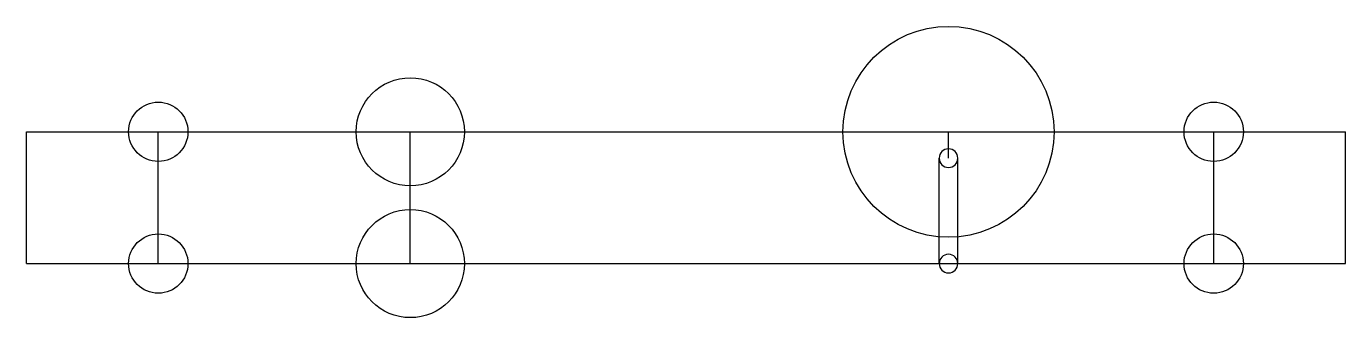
# Model space of a CAD drawing. Header units: millimetres. Extents: x 0 to 100, y -4 to 18.
import ezdxf

# ---------------------------------------------------------------- set-up
doc = ezdxf.new("R2010")
doc.units = ezdxf.units.MM
doc.layers.add('Part', color=7, linetype='CONTINUOUS')

msp = doc.modelspace()

# ---------------------------------------------------------------- linework, layer by layer
at = {"layer": 'Part'}
for p, q in [((0, 0, 40), (0, 10, 40)), ((0, 10), (0, 10, 40)), ((0, 0), (0, 10)), ((0, 0, 40), (0, 10, 40)), ((0, 10, 40), (100, 10, 40)), ((0, 10), (100, 10)), ((0, 10), (0, 10, 40)), ((0, 10, 40), (100, 10, 40)), ((0, 0), (0, 10)), ((0, 10), (100, 10)), ((10, 0, 9.25), (10, 10, 9.25)), ((10, 0, 9.25), (10, 10, 9.25)), ((10, 0, 35.25), (10, 10, 35.25)), ((10, 0, 35.25), (10, 10, 35.25)), ((29.1, 0, 24.1), (29.1, 10, 24.1)), ((29.1, 0, 24.1), (29.1, 10, 24.1)), ((69.9, 8, 28), (69.9, 10, 28)), ((69.9, 8, 28), (69.9, 10, 28)), ((90, 0, 9.25), (90, 10, 9.25)), ((90, 0, 9.25), (90, 10, 9.25)), ((90, 0, 35.25), (90, 10, 35.25)), ((90, 0, 35.25), (90, 10, 35.25)), ((100, 0, 40), (100, 10, 40)), ((100, 10), (100, 10, 40)), ((100, 0), (100, 10)), ((100, 0, 40), (100, 10, 40)), ((100, 10), (100, 10, 40)), ((100, 0), (100, 10)), ((69.19, 0, 27.97), (69.19, 8, 27.97)), ((69.19, 0, 12.03), (69.19, 8, 12.03)), ((69.19, 0, 12.03), (69.19, 8, 12.03)), ((69.19, 0, 27.97), (69.19, 8, 27.97)), ((70.61, 0, 12.03), (70.61, 8, 12.03)), ((70.61, 0, 27.97), (70.61, 8, 27.97)), ((70.61, 0, 12.03), (70.61, 8, 12.03)), ((70.61, 0, 27.97), (70.61, 8, 27.97)), ((0, 0), (0, 0, 40)), ((0, 0), (100, 0)), ((0, 0), (0, 0, 40)), ((0, 0, 40), (100, 0, 40)), ((0, 0, 40), (100, 0, 40)), ((0, 0), (100, 0)), ((100, 0), (100, 0, 40)), ((100, 0), (100, 0, 40))]:
    msp.add_line(p, q, dxfattribs=at)
for centre, radius in [((69.9, 10, 20), 8), ((69.9, 10, 20), 8), ((29.1, 10, 20), 4.1), ((29.1, 10, 20), 4.1), ((10, 10, 7), 2.25), ((10, 10, 33), 2.25), ((10, 10, 7), 2.25), ((10, 10, 33), 2.25), ((90, 10, 7), 2.25), ((90, 10, 33), 2.25), ((90, 10, 7), 2.25), ((90, 10, 33), 2.25), ((29.1, 0, 20), 4.1), ((29.1, 0, 20), 4.1), ((10, 0, 7), 2.25), ((10, 0, 33), 2.25), ((10, 0, 7), 2.25), ((10, 0, 33), 2.25), ((90, 0, 7), 2.25), ((90, 0, 33), 2.25), ((90, 0, 7), 2.25), ((90, 0, 33), 2.25)]:
    msp.add_circle(centre, radius, dxfattribs=at)
for centre, radius, start, end in [((69.9, 8, 20), 0.706, 0, 180), ((69.9, 8, 29), 0.706, 0, 180), ((69.9, 8, 20), 0.706, 0, 180), ((69.9, 8, 29), 0.706, 0, 180), ((69.9, 8, 20), 0.706, 180, 0), ((69.9, 8, 11), 0.706, 180, 0), ((69.9, 8, 20), 0.706, 180, 0), ((69.9, 8, 11), 0.706, 180, 0), ((69.9, 8, 20), 0, 0, 0), ((69.9, 8, 20), 0, 0, 0), ((69.9, 8, 29), 0, 0, 0), ((69.9, 8, 29), 0, 0, 0), ((69.9, 0, 20), 0.706, 0, 0), ((69.9, 0, 29), 0.706, 0, 180), ((69.9, 0, 20), 0.706, 180, 180), ((69.9, 0, 20), 0.706, 180, 180), ((69.9, 0, 20), 0.706, 0, 0), ((69.9, 0, 29), 0.706, 0, 180), ((69.9, 0, 11), 0.706, 180, 0), ((69.9, 0, 11), 0.706, 180, 0), ((69.9, 0, 29), 0, 0, 0), ((69.9, 0, 29), 0, 0, 0)]:
    msp.add_arc(centre, radius, start, end, dxfattribs=at)

doc.saveas('drawing.dxf')
